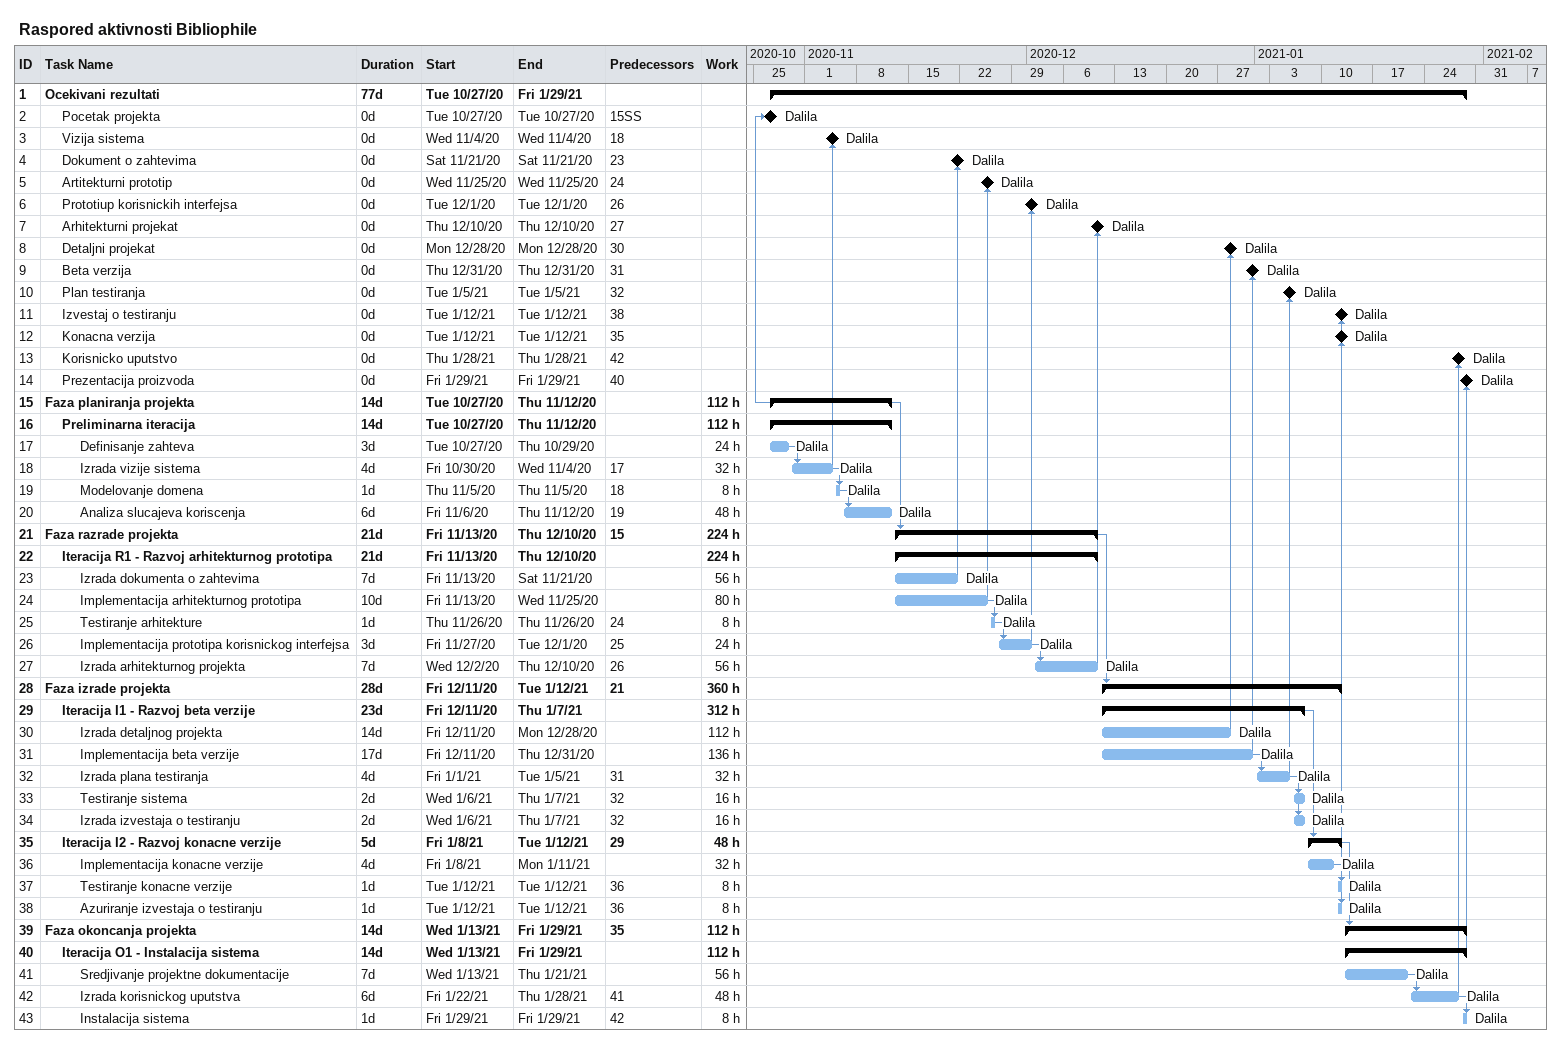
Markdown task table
Raspored aktivnosti Bibliophile

| ID | Level | Task | Duration | Start | Finish | Predecessors | Resources | Work (h) |
|---|---|---|---|---|---|---|---|---|
| 1 | 1 | **Ocekivani rezultati** | 77d | 2020-10-27 | 2021-01-29 |  |  |  |
| 2 | 2 | Pocetak projekta | 0d | 2020-10-27 | 2020-10-27 | 15SS | Dalila |  |
| 3 | 2 | Vizija sistema | 0d | 2020-11-04 | 2020-11-04 | 18 | Dalila |  |
| 4 | 2 | Dokument o zahtevima | 0d | 2020-11-21 | 2020-11-21 | 23 | Dalila |  |
| 5 | 2 | Artitekturni prototip | 0d | 2020-11-25 | 2020-11-25 | 24 | Dalila |  |
| 6 | 2 | Prototiup korisnickih interfejsa | 0d | 2020-12-01 | 2020-12-01 | 26 | Dalila |  |
| 7 | 2 | Arhitekturni projekat | 0d | 2020-12-10 | 2020-12-10 | 27 | Dalila |  |
| 8 | 2 | Detaljni projekat | 0d | 2020-12-28 | 2020-12-28 | 30 | Dalila |  |
| 9 | 2 | Beta verzija | 0d | 2020-12-31 | 2020-12-31 | 31 | Dalila |  |
| 10 | 2 | Plan testiranja | 0d | 2021-01-05 | 2021-01-05 | 32 | Dalila |  |
| 11 | 2 | Izvestaj o testiranju | 0d | 2021-01-12 | 2021-01-12 | 38 | Dalila |  |
| 12 | 2 | Konacna verzija | 0d | 2021-01-12 | 2021-01-12 | 35 | Dalila |  |
| 13 | 2 | Korisnicko uputstvo | 0d | 2021-01-28 | 2021-01-28 | 42 | Dalila |  |
| 14 | 2 | Prezentacija proizvoda | 0d | 2021-01-29 | 2021-01-29 | 40 | Dalila |  |
| 15 | 1 | **Faza planiranja projekta** | 14d | 2020-10-27 | 2020-11-12 |  |  | 112 |
| 16 | 2 | **Preliminarna iteracija** | 14d | 2020-10-27 | 2020-11-12 |  |  | 112 |
| 17 | 3 | Definisanje zahteva | 3d | 2020-10-27 | 2020-10-29 |  | Dalila | 24 |
| 18 | 3 | Izrada vizije sistema | 4d | 2020-10-30 | 2020-11-04 | 17 | Dalila | 32 |
| 19 | 3 | Modelovanje domena | 1d | 2020-11-05 | 2020-11-05 | 18 | Dalila | 8 |
| 20 | 3 | Analiza slucajeva koriscenja | 6d | 2020-11-06 | 2020-11-12 | 19 | Dalila | 48 |
| 21 | 1 | **Faza razrade projekta** | 21d | 2020-11-13 | 2020-12-10 | 15 |  | 224 |
| 22 | 2 | **Iteracija R1 - Razvoj arhitekturnog prototipa** | 21d | 2020-11-13 | 2020-12-10 |  |  | 224 |
| 23 | 3 | Izrada dokumenta o zahtevima | 7d | 2020-11-13 | 2020-11-21 |  | Dalila | 56 |
| 24 | 3 | Implementacija arhitekturnog prototipa | 10d | 2020-11-13 | 2020-11-25 |  | Dalila | 80 |
| 25 | 3 | Testiranje arhitekture | 1d | 2020-11-26 | 2020-11-26 | 24 | Dalila | 8 |
| 26 | 3 | Implementacija prototipa korisnickog interfejsa | 3d | 2020-11-27 | 2020-12-01 | 25 | Dalila | 24 |
| 27 | 3 | Izrada arhitekturnog projekta | 7d | 2020-12-02 | 2020-12-10 | 26 | Dalila | 56 |
| 28 | 1 | **Faza izrade projekta** | 28d | 2020-12-11 | 2021-01-12 | 21 |  | 360 |
| 29 | 2 | **Iteracija I1 - Razvoj beta verzije** | 23d | 2020-12-11 | 2021-01-07 |  |  | 312 |
| 30 | 3 | Izrada detaljnog projekta | 14d | 2020-12-11 | 2020-12-28 |  | Dalila | 112 |
| 31 | 3 | Implementacija beta verzije | 17d | 2020-12-11 | 2020-12-31 |  | Dalila | 136 |
| 32 | 3 | Izrada plana testiranja | 4d | 2021-01-01 | 2021-01-05 | 31 | Dalila | 32 |
| 33 | 3 | Testiranje sistema | 2d | 2021-01-06 | 2021-01-07 | 32 | Dalila | 16 |
| 34 | 3 | Izrada izvestaja o testiranju | 2d | 2021-01-06 | 2021-01-07 | 32 | Dalila | 16 |
| 35 | 2 | **Iteracija I2 - Razvoj konacne verzije** | 5d | 2021-01-08 | 2021-01-12 | 29 |  | 48 |
| 36 | 3 | Implementacija konacne verzije | 4d | 2021-01-08 | 2021-01-11 |  | Dalila | 32 |
| 37 | 3 | Testiranje konacne verzije | 1d | 2021-01-12 | 2021-01-12 | 36 | Dalila | 8 |
| 38 | 3 | Azuriranje izvestaja o testiranju | 1d | 2021-01-12 | 2021-01-12 | 36 | Dalila | 8 |
| 39 | 1 | **Faza okoncanja projekta** | 14d | 2021-01-13 | 2021-01-29 | 35 |  | 112 |
| 40 | 2 | **Iteracija O1 - Instalacija sistema** | 14d | 2021-01-13 | 2021-01-29 |  |  | 112 |
| 41 | 3 | Sredjivanje projektne dokumentacije | 7d | 2021-01-13 | 2021-01-21 |  | Dalila | 56 |
| 42 | 3 | Izrada korisnickog uputstva | 6d | 2021-01-22 | 2021-01-28 | 41 | Dalila | 48 |
| 43 | 3 | Instalacija sistema | 1d | 2021-01-29 | 2021-01-29 | 42 | Dalila | 8 |
